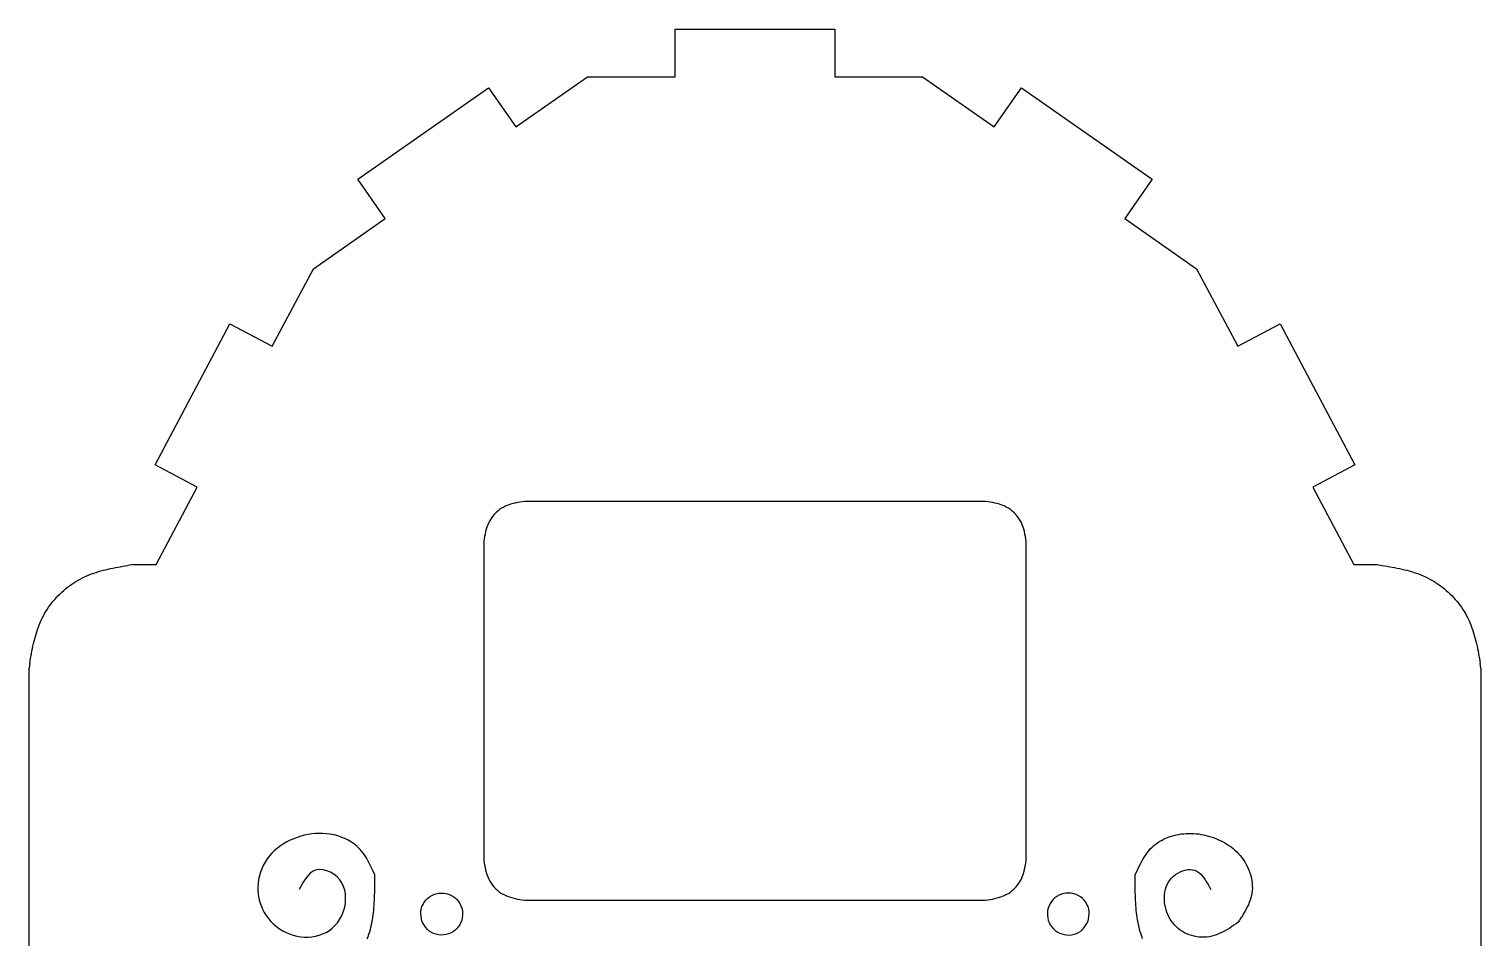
# Model space of a CAD drawing. Extents: x -3475 to 3475, y -2114 to 2114.
# Drawn here: x -3433 to -2558, y 587 to 1135 of the extents above; entities that cross this region are included whole.
import ezdxf

# ---------------------------------------------------------------- set-up
doc = ezdxf.new("R2010")
doc.units = 0
doc.header["$MEASUREMENT"] = 0
doc.layers.get('0').update_dxf_attribs({"linetype": 'CONTINUOUS'})

msp = doc.modelspace()

# ---------------------------------------------------------------- linework, layer by layer
for p, q in [((-3043.22, 1135.12), (-2947.06, 1135.12)), ((-3043.22, 1106.27), (-3043.22, 1135.12)), ((-2947.06, 1135.12), (-2947.06, 1106.27)), ((-3139.24, 1076.13), (-3096.01, 1106.37)), ((-3096.01, 1106.37), (-3043.22, 1106.27)), ((-2947.06, 1106.27), (-2894.26, 1106.37)), ((-2894.26, 1106.37), (-2851.03, 1076.13)), ((-3234.56, 1044.6), (-3155.79, 1099.76)), ((-3155.79, 1099.76), (-3139.24, 1076.13)), ((-2851.03, 1076.13), (-2834.48, 1099.76)), ((-2834.48, 1099.76), (-2755.72, 1044.6)), ((-3218.01, 1020.98), (-3234.56, 1044.6)), ((-2755.72, 1044.6), (-2772.26, 1020.98)), ((-3261.3, 990.61), (-3218.01, 1020.98)), ((-2772.26, 1020.98), (-2728.97, 990.61)), ((-3286.1, 943.88), (-3261.3, 990.61)), ((-2728.97, 990.61), (-2704.17, 943.88)), ((-3356.71, 872.52), (-3311.57, 957.42)), ((-3311.57, 957.42), (-3286.1, 943.88)), ((-2704.17, 943.88), (-2678.7, 957.42)), ((-2678.7, 957.42), (-2633.56, 872.52)), ((-3331.24, 858.97), (-3356.71, 872.52)), ((-2633.56, 872.52), (-2659.03, 858.97)), ((-3356.07, 812.28), (-3331.24, 858.97)), ((-2659.03, 858.97), (-2634.2, 812.28)), ((-3141.14, 849.06), (-3142.53, 848.66)), ((-3139.72, 849.4), (-3141.14, 849.06)), ((-3138.28, 849.69), (-3139.72, 849.4)), ((-3136.84, 849.95), (-3138.28, 849.69)), ((-3135.38, 850.19), (-3136.84, 849.95)), ((-3133.92, 850.42), (-3135.38, 850.19)), ((-2856.35, 850.42), (-3133.92, 850.42)), ((-2854.89, 850.19), (-2856.35, 850.42)), ((-2853.43, 849.95), (-2854.89, 850.19)), ((-2851.98, 849.69), (-2853.43, 849.95)), ((-2850.55, 849.4), (-2851.98, 849.69)), ((-2849.13, 849.06), (-2850.55, 849.4)), ((-2847.73, 848.66), (-2849.13, 849.06)), ((-3154.19, 840.17), (-3154.97, 838.94)), ((-3153.32, 841.36), (-3154.19, 840.17)), ((-3152.36, 842.49), (-3153.32, 841.36)), ((-3151.32, 843.55), (-3152.36, 842.49)), ((-3150.22, 844.55), (-3151.32, 843.55)), ((-3149.05, 845.46), (-3150.22, 844.55)), ((-3147.82, 846.28), (-3149.05, 845.46)), ((-3146.55, 847.02), (-3147.82, 846.28)), ((-3145.25, 847.65), (-3146.55, 847.02)), ((-3143.9, 848.2), (-3145.25, 847.65)), ((-3142.53, 848.66), (-3143.9, 848.2)), ((-2846.36, 848.2), (-2847.73, 848.66)), ((-2845.02, 847.65), (-2846.36, 848.2)), ((-2843.71, 847.02), (-2845.02, 847.65)), ((-2842.44, 846.28), (-2843.71, 847.02)), ((-2841.22, 845.46), (-2842.44, 846.28)), ((-2840.05, 844.54), (-2841.22, 845.46)), ((-2838.95, 843.55), (-2840.05, 844.54)), ((-2837.91, 842.49), (-2838.95, 843.55)), ((-2836.95, 841.36), (-2837.91, 842.49)), ((-2836.08, 840.17), (-2836.95, 841.36)), ((-2835.3, 838.94), (-2836.08, 840.17)), ((-3157.51, 832.17), (-3157.82, 830.74)), ((-3157.15, 833.58), (-3157.51, 832.17)), ((-3156.72, 834.97), (-3157.15, 833.58)), ((-3156.23, 836.33), (-3156.72, 834.97)), ((-3155.64, 837.65), (-3156.23, 836.33)), ((-3154.97, 838.94), (-3155.64, 837.65)), ((-2834.62, 837.65), (-2835.3, 838.94)), ((-2834.04, 836.33), (-2834.62, 837.65)), ((-2833.54, 834.97), (-2834.04, 836.33)), ((-2833.12, 833.58), (-2833.54, 834.97)), ((-2832.76, 832.17), (-2833.12, 833.58)), ((-2832.44, 830.74), (-2832.76, 832.17)), ((-3158.36, 827.84), (-3158.6, 826.37)), ((-3158.6, 826.37), (-3158.6, 634.06)), ((-3158.1, 829.29), (-3158.36, 827.84)), ((-3157.82, 830.74), (-3158.1, 829.29)), ((-2832.16, 829.29), (-2832.44, 830.74)), ((-2831.91, 827.84), (-2832.16, 829.29)), ((-2831.67, 826.37), (-2831.91, 827.84)), ((-2831.67, 634.06), (-2831.67, 826.37)), ((-3399.16, 804.95), (-3397.8, 805.56)), ((-3397.8, 805.56), (-3396.43, 806.12)), ((-3396.43, 806.12), (-3395.05, 806.66)), ((-3395.05, 806.66), (-3393.65, 807.16)), ((-3393.65, 807.16), (-3392.24, 807.63)), ((-3392.24, 807.63), (-3390.82, 808.07)), ((-3390.82, 808.07), (-3389.39, 808.48)), ((-3389.39, 808.48), (-3387.95, 808.87)), ((-3387.95, 808.87), (-3386.5, 809.23)), ((-3386.5, 809.23), (-3385.04, 809.58)), ((-3385.04, 809.58), (-3383.58, 809.9)), ((-3383.58, 809.9), (-3382.11, 810.21)), ((-3382.11, 810.21), (-3380.63, 810.5)), ((-3380.63, 810.5), (-3379.14, 810.78)), ((-3379.14, 810.78), (-3377.66, 811.05)), ((-3377.66, 811.05), (-3376.16, 811.31)), ((-3376.16, 811.31), (-3374.67, 811.56)), ((-3374.67, 811.56), (-3373.17, 811.8)), ((-3370.18, 812.28), (-3373.17, 811.8)), ((-3370.18, 812.28), (-3356.07, 812.28)), ((-2634.2, 812.28), (-2620.09, 812.28)), ((-2620.09, 812.28), (-2617.09, 811.8)), ((-2617.09, 811.8), (-2615.6, 811.56)), ((-2615.6, 811.56), (-2614.1, 811.31)), ((-2614.1, 811.31), (-2612.61, 811.05)), ((-2612.61, 811.05), (-2611.12, 810.78)), ((-2611.12, 810.78), (-2609.64, 810.5)), ((-2609.64, 810.5), (-2608.16, 810.21)), ((-2608.16, 810.21), (-2606.69, 809.9)), ((-2606.69, 809.9), (-2605.22, 809.58)), ((-2605.22, 809.58), (-2603.77, 809.23)), ((-2603.77, 809.23), (-2602.32, 808.87)), ((-2602.32, 808.87), (-2600.88, 808.48)), ((-2600.88, 808.48), (-2599.45, 808.07)), ((-2599.45, 808.07), (-2598.03, 807.63)), ((-2598.03, 807.63), (-2596.62, 807.16)), ((-2596.62, 807.16), (-2595.22, 806.66)), ((-2595.22, 806.66), (-2593.83, 806.12)), ((-2593.83, 806.12), (-2592.46, 805.55)), ((-2592.46, 805.55), (-2591.11, 804.95)), ((-3412.87, 795.74), (-3411.74, 796.75)), ((-3411.74, 796.75), (-3410.58, 797.74)), ((-3410.58, 797.74), (-3409.39, 798.69)), ((-3409.39, 798.69), (-3408.19, 799.61)), ((-3408.19, 799.61), (-3406.95, 800.49)), ((-3406.95, 800.49), (-3405.7, 801.33)), ((-3405.7, 801.33), (-3404.43, 802.13)), ((-3404.43, 802.13), (-3403.14, 802.9)), ((-3403.14, 802.9), (-3401.83, 803.62)), ((-3401.83, 803.62), (-3400.5, 804.31)), ((-3400.5, 804.31), (-3399.16, 804.95)), ((-2591.11, 804.95), (-2589.77, 804.31)), ((-2589.77, 804.31), (-2588.44, 803.62)), ((-2588.44, 803.62), (-2587.13, 802.9)), ((-2587.13, 802.9), (-2585.84, 802.13)), ((-2585.84, 802.13), (-2584.57, 801.33)), ((-2584.57, 801.33), (-2583.31, 800.49)), ((-2583.31, 800.49), (-2582.08, 799.6)), ((-2582.08, 799.6), (-2580.87, 798.69)), ((-2580.87, 798.69), (-2579.69, 797.74)), ((-2579.69, 797.74), (-2578.53, 796.75)), ((-2578.53, 796.75), (-2577.39, 795.74)), ((-3420.85, 786.59), (-3419.97, 787.82)), ((-3419.97, 787.82), (-3419.06, 789.03)), ((-3419.06, 789.03), (-3418.11, 790.21)), ((-3418.11, 790.21), (-3417.12, 791.37)), ((-3417.12, 791.37), (-3416.1, 792.51)), ((-3416.1, 792.51), (-3415.06, 793.61)), ((-3415.06, 793.61), (-3413.98, 794.69)), ((-3413.98, 794.69), (-3412.87, 795.74)), ((-2577.39, 795.74), (-2576.29, 794.69)), ((-2576.29, 794.69), (-2575.21, 793.61)), ((-2575.21, 793.61), (-2574.16, 792.5)), ((-2574.16, 792.5), (-2573.15, 791.37)), ((-2573.15, 791.37), (-2572.16, 790.21)), ((-2572.16, 790.21), (-2571.21, 789.03)), ((-2571.21, 789.03), (-2570.29, 787.82)), ((-2570.29, 787.82), (-2569.41, 786.59)), ((-3425.92, 777.44), (-3425.32, 778.79)), ((-3425.32, 778.79), (-3424.68, 780.13)), ((-3424.68, 780.13), (-3423.99, 781.46)), ((-3423.99, 781.46), (-3423.27, 782.77)), ((-3423.27, 782.77), (-3422.5, 784.06)), ((-3422.5, 784.06), (-3421.7, 785.33)), ((-3421.7, 785.33), (-3420.85, 786.59)), ((-2569.41, 786.59), (-2568.57, 785.33)), ((-2568.57, 785.33), (-2567.77, 784.06)), ((-2567.77, 784.06), (-2567, 782.77)), ((-2567, 782.77), (-2566.27, 781.46)), ((-2566.27, 781.46), (-2565.59, 780.13)), ((-2565.59, 780.13), (-2564.95, 778.79)), ((-2564.95, 778.79), (-2564.34, 777.44)), ((-3428.85, 769.02), (-3428.43, 770.45)), ((-3428.43, 770.45), (-3427.99, 771.87)), ((-3427.99, 771.87), (-3427.52, 773.28)), ((-3427.52, 773.28), (-3427.02, 774.68)), ((-3427.02, 774.68), (-3426.49, 776.07)), ((-3426.49, 776.07), (-3425.92, 777.44)), ((-2564.34, 777.44), (-2563.78, 776.06)), ((-2563.78, 776.06), (-2563.24, 774.68)), ((-2563.24, 774.68), (-2562.74, 773.28)), ((-2562.74, 773.28), (-2562.27, 771.87)), ((-2562.27, 771.87), (-2561.83, 770.45)), ((-2561.83, 770.45), (-2561.42, 769.02)), ((-3430.87, 760.26), (-3430.58, 761.74)), ((-3430.58, 761.74), (-3430.27, 763.21)), ((-3430.27, 763.21), (-3429.95, 764.68)), ((-3429.95, 764.68), (-3429.6, 766.13)), ((-3429.6, 766.13), (-3429.24, 767.58)), ((-3429.24, 767.58), (-3428.85, 769.02)), ((-2561.42, 769.02), (-2561.03, 767.58)), ((-2561.03, 767.58), (-2560.66, 766.13)), ((-2560.66, 766.13), (-2560.32, 764.67)), ((-2560.32, 764.67), (-2559.99, 763.21)), ((-2559.99, 763.21), (-2559.69, 761.74)), ((-2559.69, 761.74), (-2559.39, 760.26)), ((-3432.17, 752.81), (-3432.65, 749.81)), ((-3432.17, 752.81), (-3431.93, 754.3)), ((-3431.93, 754.3), (-3431.68, 755.8)), ((-3431.68, 755.8), (-3431.42, 757.29)), ((-3431.42, 757.29), (-3431.15, 758.78)), ((-3431.15, 758.78), (-3430.87, 760.26)), ((-2559.39, 760.26), (-2559.12, 758.78)), ((-2559.12, 758.78), (-2558.85, 757.29)), ((-2558.85, 757.29), (-2558.59, 755.8)), ((-2558.59, 755.8), (-2558.34, 754.3)), ((-2558.34, 754.3), (-2558.1, 752.81)), ((-2557.62, 749.81), (-2558.1, 752.81)), ((-3432.65, 124.43), (-3432.65, 749.81)), ((-2557.62, 749.81), (-2557.62, 124.43)), ((-3271.02, 647.9), (-3273.15, 647.09)), ((-3268.86, 648.6), (-3271.02, 647.9)), ((-3266.68, 649.18), (-3268.86, 648.6)), ((-3264.48, 649.65), (-3266.68, 649.18)), ((-3262.26, 650), (-3264.48, 649.65)), ((-3260.03, 650.22), (-3262.26, 650)), ((-3257.79, 650.32), (-3260.03, 650.22)), ((-3255.55, 650.29), (-3257.79, 650.32)), ((-3253.31, 650.12), (-3255.55, 650.29)), ((-3251.07, 649.82), (-3253.31, 650.12)), ((-3248.84, 649.38), (-3251.07, 649.82)), ((-3246.64, 648.8), (-3248.84, 649.38)), ((-3244.47, 648.07), (-3246.64, 648.8)), ((-3242.37, 647.21), (-3244.47, 648.07)), ((-2748.44, 646.97), (-2747.04, 647.59)), ((-2747.04, 647.59), (-2745.62, 648.14)), ((-2745.62, 648.14), (-2744.17, 648.63)), ((-2744.17, 648.63), (-2742.7, 649.06)), ((-2742.7, 649.06), (-2741.22, 649.43)), ((-2741.22, 649.43), (-2739.72, 649.73)), ((-2739.72, 649.73), (-2738.22, 649.97)), ((-2738.22, 649.97), (-2736.72, 650.14)), ((-2736.72, 650.14), (-2735.22, 650.26)), ((-2735.22, 650.26), (-2733.71, 650.31)), ((-2733.71, 650.31), (-2732.21, 650.31)), ((-2732.21, 650.31), (-2730.71, 650.24)), ((-2730.71, 650.24), (-2729.21, 650.12)), ((-2729.21, 650.12), (-2727.71, 649.95)), ((-2727.71, 649.95), (-2726.23, 649.72)), ((-2726.23, 649.72), (-2724.75, 649.44)), ((-2724.75, 649.44), (-2723.27, 649.1)), ((-2723.27, 649.1), (-2721.81, 648.71)), ((-2721.81, 648.71), (-2720.36, 648.28)), ((-2720.36, 648.28), (-2718.92, 647.79)), ((-2718.92, 647.79), (-2717.5, 647.26)), ((-3284.66, 639.94), (-3286.27, 638.37)), ((-3282.94, 641.41), (-3284.66, 639.94)), ((-3281.13, 642.76), (-3282.94, 641.41)), ((-3279.23, 644.01), (-3281.13, 642.76)), ((-3277.26, 645.15), (-3279.23, 644.01)), ((-3275.23, 646.18), (-3277.26, 645.15)), ((-3273.15, 647.09), (-3275.23, 646.18)), ((-3240.33, 646.21), (-3242.37, 647.21)), ((-3238.39, 645.08), (-3240.33, 646.21)), ((-3236.56, 643.81), (-3238.39, 645.08)), ((-3234.86, 642.4), (-3236.56, 643.81)), ((-3233.29, 640.86), (-3234.86, 642.4)), ((-3231.87, 639.19), (-3233.29, 640.86)), ((-3230.57, 637.42), (-3231.87, 639.19)), ((-2758.79, 638.68), (-2757.87, 639.83)), ((-2757.87, 639.83), (-2756.9, 640.93)), ((-2756.9, 640.93), (-2755.87, 641.98)), ((-2755.87, 641.98), (-2754.77, 642.96)), ((-2754.77, 642.96), (-2753.6, 643.88)), ((-2753.6, 643.88), (-2752.38, 644.75)), ((-2752.38, 644.75), (-2751.11, 645.55)), ((-2751.11, 645.55), (-2749.8, 646.29)), ((-2749.8, 646.29), (-2748.44, 646.97)), ((-2717.5, 647.26), (-2716.1, 646.67)), ((-2716.1, 646.67), (-2714.72, 646.04)), ((-2714.72, 646.04), (-2713.36, 645.35)), ((-2713.36, 645.35), (-2712.03, 644.62)), ((-2712.03, 644.62), (-2710.73, 643.84)), ((-2710.73, 643.84), (-2709.47, 643)), ((-2709.47, 643), (-2708.24, 642.12)), ((-2708.24, 642.12), (-2707.04, 641.18)), ((-2707.04, 641.18), (-2705.89, 640.2)), ((-2705.89, 640.2), (-2704.78, 639.16)), ((-2704.78, 639.16), (-2703.72, 638.08)), ((-3291.47, 631.03), (-3292.42, 628.97)), ((-3290.37, 633.01), (-3291.47, 631.03)), ((-3289.14, 634.91), (-3290.37, 633.01)), ((-3287.77, 636.69), (-3289.14, 634.91)), ((-3286.27, 638.37), (-3287.77, 636.69)), ((-3229.37, 635.56), (-3230.57, 637.42)), ((-3228.25, 633.62), (-3229.37, 635.56)), ((-3227.2, 631.62), (-3228.25, 633.62)), ((-3226.21, 629.57), (-3227.2, 631.62)), ((-3158.6, 634.06), (-3158.36, 632.6)), ((-3158.36, 632.6), (-3158.1, 631.15)), ((-3158.1, 631.15), (-3157.82, 629.7)), ((-2832.44, 629.7), (-2832.16, 631.15)), ((-2832.16, 631.15), (-2831.91, 632.6)), ((-2831.91, 632.6), (-2831.67, 634.06)), ((-2764.05, 629.59), (-2763.39, 630.97)), ((-2763.39, 630.97), (-2762.7, 632.33)), ((-2762.7, 632.33), (-2761.99, 633.66)), ((-2761.99, 633.66), (-2761.25, 634.97)), ((-2761.25, 634.97), (-2760.47, 636.25)), ((-2760.47, 636.25), (-2759.66, 637.48)), ((-2759.66, 637.48), (-2758.79, 638.68)), ((-2703.72, 638.08), (-2702.71, 636.94)), ((-2702.71, 636.94), (-2701.76, 635.75)), ((-2701.76, 635.75), (-2700.85, 634.51)), ((-2700.85, 634.51), (-2700.01, 633.22)), ((-2700.01, 633.22), (-2699.23, 631.88)), ((-2699.23, 631.88), (-2698.51, 630.51)), ((-2698.51, 630.51), (-2697.85, 629.1)), ((-3294.33, 622.43), (-3294.65, 620.17)), ((-3293.85, 624.65), (-3294.33, 622.43)), ((-3293.21, 626.84), (-3293.85, 624.65)), ((-3292.42, 628.97), (-3293.21, 626.84)), ((-3266.05, 622.93), (-3267.35, 620.88)), ((-3264.66, 624.76), (-3266.05, 622.93)), ((-3263.14, 626.31), (-3264.66, 624.76)), ((-3261.47, 627.51), (-3263.14, 626.31)), ((-3259.61, 628.27), (-3261.47, 627.51)), ((-3257.55, 628.56), (-3259.61, 628.27)), ((-3255.35, 628.39), (-3257.55, 628.56)), ((-3253.11, 627.81), (-3255.35, 628.39)), ((-3250.9, 626.87), (-3253.11, 627.81)), ((-3248.81, 625.61), (-3250.9, 626.87)), ((-3246.93, 624.09), (-3248.81, 625.61)), ((-3245.34, 622.35), (-3246.93, 624.09)), ((-3244.07, 620.42), (-3245.34, 622.35)), ((-3225.24, 627.49), (-3226.21, 629.57)), ((-3224.3, 625.4), (-3225.24, 627.49)), ((-3224.29, 623.85), (-3224.3, 625.4)), ((-3224.29, 622.3), (-3224.29, 623.85)), ((-3224.28, 620.76), (-3224.29, 622.3)), ((-3157.82, 629.7), (-3157.51, 628.27)), ((-3157.51, 628.27), (-3157.15, 626.85)), ((-3157.15, 626.85), (-3156.72, 625.47)), ((-3156.72, 625.47), (-3156.23, 624.11)), ((-3156.23, 624.11), (-3155.64, 622.79)), ((-3155.64, 622.79), (-3154.97, 621.5)), ((-3154.97, 621.5), (-3154.19, 620.26)), ((-2836.08, 620.26), (-2835.3, 621.5)), ((-2835.3, 621.5), (-2834.62, 622.79)), ((-2834.62, 622.79), (-2834.04, 624.11)), ((-2834.04, 624.11), (-2833.54, 625.47)), ((-2833.54, 625.47), (-2833.12, 626.86)), ((-2833.12, 626.86), (-2832.76, 628.27)), ((-2832.76, 628.27), (-2832.44, 629.7)), ((-2765.98, 623.85), (-2765.97, 625.4)), ((-2765.98, 622.3), (-2765.98, 623.85)), ((-2765.98, 620.76), (-2765.98, 622.3)), ((-2765.97, 625.4), (-2765.34, 626.8)), ((-2765.34, 626.8), (-2764.7, 628.2)), ((-2764.7, 628.2), (-2764.05, 629.59)), ((-2745.94, 620.86), (-2745.08, 622.15)), ((-2745.08, 622.15), (-2744.07, 623.35)), ((-2744.07, 623.35), (-2742.92, 624.47)), ((-2742.92, 624.47), (-2741.64, 625.48)), ((-2741.64, 625.48), (-2740.27, 626.37)), ((-2740.27, 626.37), (-2738.82, 627.14)), ((-2738.82, 627.14), (-2737.33, 627.75)), ((-2737.33, 627.75), (-2735.82, 628.2)), ((-2735.82, 628.2), (-2734.32, 628.48)), ((-2734.32, 628.48), (-2732.85, 628.56)), ((-2732.85, 628.56), (-2731.44, 628.44)), ((-2731.44, 628.44), (-2730.11, 628.1)), ((-2730.11, 628.1), (-2728.88, 627.55)), ((-2728.88, 627.55), (-2727.73, 626.8)), ((-2727.73, 626.8), (-2726.66, 625.88)), ((-2726.66, 625.88), (-2725.65, 624.81)), ((-2725.65, 624.81), (-2724.7, 623.61)), ((-2724.7, 623.61), (-2723.8, 622.31)), ((-2723.8, 622.31), (-2722.93, 620.91)), ((-2697.85, 629.1), (-2697.27, 627.66)), ((-2697.27, 627.66), (-2696.76, 626.2)), ((-2696.76, 626.2), (-2696.33, 624.72)), ((-2696.33, 624.72), (-2695.97, 623.23)), ((-2695.97, 623.23), (-2695.7, 621.73)), ((-2695.7, 621.73), (-2695.51, 620.23)), ((-3294.65, 620.17), (-3294.78, 617.9)), ((-3294.78, 617.9), (-3294.75, 615.64)), ((-3294.75, 615.64), (-3294.53, 613.38)), ((-3294.53, 613.38), (-3294.13, 611.15)), ((-3268.59, 618.69), (-3269.79, 616.43)), ((-3267.35, 620.88), (-3268.59, 618.69)), ((-3243.09, 618.35), (-3244.07, 620.42)), ((-3242.4, 616.16), (-3243.09, 618.35)), ((-3241.98, 613.89), (-3242.4, 616.16)), ((-3241.83, 611.58), (-3241.98, 613.89)), ((-3224.42, 611.53), (-3224.37, 613.06)), ((-3224.37, 613.06), (-3224.34, 614.59)), ((-3224.34, 614.59), (-3224.31, 616.13)), ((-3224.31, 616.13), (-3224.29, 617.67)), ((-3224.29, 619.21), (-3224.28, 620.76)), ((-3224.29, 617.67), (-3224.29, 619.21)), ((-3191.26, 612.01), (-3189.99, 612.8)), ((-3189.99, 612.8), (-3188.64, 613.44)), ((-3188.64, 613.44), (-3187.22, 613.91)), ((-3187.22, 613.91), (-3185.75, 614.21)), ((-3185.75, 614.21), (-3184.25, 614.33)), ((-3184.25, 614.33), (-3182.75, 614.28)), ((-3182.75, 614.28), (-3181.27, 614.05)), ((-3181.27, 614.05), (-3179.83, 613.65)), ((-3179.83, 613.65), (-3178.44, 613.07)), ((-3178.44, 613.07), (-3177.13, 612.34)), ((-3154.19, 620.26), (-3153.32, 619.08)), ((-3153.32, 619.08), (-3152.36, 617.95)), ((-3152.36, 617.95), (-3151.32, 616.88)), ((-3151.32, 616.88), (-3150.22, 615.89)), ((-3150.22, 615.89), (-3149.05, 614.98)), ((-3149.05, 614.98), (-3147.82, 614.16)), ((-3147.82, 614.16), (-3146.55, 613.42)), ((-3146.55, 613.42), (-3145.25, 612.79)), ((-3145.25, 612.79), (-3143.9, 612.24)), ((-2846.36, 612.24), (-2845.02, 612.79)), ((-2845.02, 612.79), (-2843.71, 613.42)), ((-2843.71, 613.42), (-2842.44, 614.16)), ((-2842.44, 614.16), (-2841.22, 614.98)), ((-2841.22, 614.98), (-2840.05, 615.89)), ((-2840.05, 615.89), (-2838.95, 616.89)), ((-2838.95, 616.89), (-2837.91, 617.95)), ((-2837.91, 617.95), (-2836.95, 619.08)), ((-2836.95, 619.08), (-2836.08, 620.26)), ((-2811.82, 613.07), (-2813.13, 612.34)), ((-2810.44, 613.65), (-2811.82, 613.07)), ((-2809, 614.05), (-2810.44, 613.65)), ((-2807.51, 614.28), (-2809, 614.05)), ((-2806.01, 614.33), (-2807.51, 614.28)), ((-2804.52, 614.21), (-2806.01, 614.33)), ((-2803.05, 613.91), (-2804.52, 614.21)), ((-2801.63, 613.45), (-2803.05, 613.91)), ((-2800.28, 612.81), (-2801.63, 613.45)), ((-2799.01, 612.02), (-2800.28, 612.81)), ((-2765.98, 619.21), (-2765.98, 620.76)), ((-2765.97, 617.67), (-2765.98, 619.21)), ((-2765.96, 616.13), (-2765.97, 617.67)), ((-2765.93, 614.59), (-2765.96, 616.13)), ((-2765.89, 613.06), (-2765.93, 614.59)), ((-2765.84, 611.53), (-2765.89, 613.06)), ((-2748.42, 612.01), (-2748.31, 613.57)), ((-2748.31, 613.57), (-2748.08, 615.11)), ((-2748.08, 615.11), (-2747.74, 616.62)), ((-2747.74, 616.62), (-2747.27, 618.08)), ((-2747.27, 618.08), (-2746.67, 619.5)), ((-2746.67, 619.5), (-2745.94, 620.86)), ((-2722.93, 620.91), (-2722.1, 619.46)), ((-2722.1, 619.46), (-2721.28, 617.95)), ((-2721.28, 617.95), (-2720.47, 616.43)), ((-2695.93, 612.87), (-2696.28, 611.45)), ((-2695.65, 614.31), (-2695.93, 612.87)), ((-2695.48, 615.76), (-2695.65, 614.31)), ((-2695.51, 620.23), (-2695.41, 618.73)), ((-2695.4, 617.24), (-2695.48, 615.76)), ((-2695.41, 618.73), (-2695.4, 617.24)), ((-3294.13, 611.15), (-3293.56, 608.95)), ((-3293.56, 608.95), (-3292.82, 606.8)), ((-3292.82, 606.8), (-3291.92, 604.72)), ((-3291.92, 604.72), (-3290.87, 602.7)), ((-3243.49, 602.44), (-3242.75, 604.64)), ((-3242.75, 604.64), (-3242.22, 606.92)), ((-3242.22, 606.92), (-3241.91, 609.24)), ((-3241.91, 609.24), (-3241.83, 611.58)), ((-3225.08, 602.5), (-3224.92, 603.99)), ((-3224.92, 603.99), (-3224.78, 605.48)), ((-3224.78, 605.48), (-3224.67, 606.99)), ((-3224.67, 606.99), (-3224.57, 608.5)), ((-3224.57, 608.5), (-3224.49, 610.01)), ((-3224.49, 610.01), (-3224.42, 611.53)), ((-3196.48, 603.28), (-3196.27, 604.73)), ((-3196.27, 604.73), (-3195.84, 606.15)), ((-3195.84, 606.15), (-3195.21, 607.52)), ((-3195.21, 607.52), (-3194.42, 608.82)), ((-3194.42, 608.82), (-3193.49, 610.01)), ((-3193.49, 610.01), (-3192.43, 611.08)), ((-3192.43, 611.08), (-3191.26, 612.01)), ((-3177.13, 612.34), (-3175.92, 611.46)), ((-3175.92, 611.46), (-3174.83, 610.44)), ((-3174.83, 610.44), (-3173.86, 609.29)), ((-3173.86, 609.29), (-3173.03, 608.04)), ((-3173.03, 608.04), (-3172.35, 606.7)), ((-3172.35, 606.7), (-3171.84, 605.3)), ((-3171.84, 605.3), (-3171.5, 603.84)), ((-3171.5, 603.84), (-3171.33, 602.34)), ((-3143.9, 612.24), (-3142.53, 611.78)), ((-3142.53, 611.78), (-3141.14, 611.38)), ((-3141.14, 611.38), (-3139.72, 611.04)), ((-3139.72, 611.04), (-3138.28, 610.75)), ((-3138.28, 610.75), (-3136.83, 610.49)), ((-3136.83, 610.49), (-3135.38, 610.25)), ((-3135.38, 610.25), (-3133.92, 610.02)), ((-3133.92, 610.02), (-2856.35, 610.02)), ((-2856.35, 610.02), (-2854.89, 610.25)), ((-2854.89, 610.25), (-2853.43, 610.49)), ((-2853.43, 610.49), (-2851.98, 610.75)), ((-2851.98, 610.75), (-2850.55, 611.04)), ((-2850.55, 611.04), (-2849.13, 611.38)), ((-2849.13, 611.38), (-2847.74, 611.78)), ((-2847.74, 611.78), (-2846.36, 612.24)), ((-2818.77, 603.83), (-2818.93, 602.34)), ((-2818.43, 605.29), (-2818.77, 603.83)), ((-2817.91, 606.7), (-2818.43, 605.29)), ((-2817.24, 608.04), (-2817.91, 606.7)), ((-2816.41, 609.29), (-2817.24, 608.04)), ((-2815.44, 610.44), (-2816.41, 609.29)), ((-2814.34, 611.46), (-2815.44, 610.44)), ((-2813.13, 612.34), (-2814.34, 611.46)), ((-2797.84, 611.08), (-2799.01, 612.02)), ((-2796.78, 610.01), (-2797.84, 611.08)), ((-2795.84, 608.82), (-2796.78, 610.01)), ((-2795.05, 607.53), (-2795.84, 608.82)), ((-2794.43, 606.16), (-2795.05, 607.53)), ((-2794, 604.73), (-2794.43, 606.16)), ((-2793.78, 603.28), (-2794, 604.73)), ((-2765.78, 610.01), (-2765.84, 611.53)), ((-2765.7, 608.5), (-2765.78, 610.01)), ((-2765.6, 606.99), (-2765.7, 608.5)), ((-2765.48, 605.48), (-2765.6, 606.99)), ((-2765.35, 603.99), (-2765.48, 605.48)), ((-2765.19, 602.5), (-2765.35, 603.99)), ((-2748.42, 610.44), (-2748.42, 612.01)), ((-2748.31, 608.87), (-2748.42, 610.44)), ((-2748.11, 607.32), (-2748.31, 608.87)), ((-2747.8, 605.78), (-2748.11, 607.32)), ((-2747.4, 604.27), (-2747.8, 605.78)), ((-2746.92, 602.8), (-2747.4, 604.27)), ((-2699.13, 604.61), (-2699.86, 603.27)), ((-2698.45, 605.95), (-2699.13, 604.61)), ((-2697.81, 607.3), (-2698.45, 605.95)), ((-2697.23, 608.67), (-2697.81, 607.3)), ((-2696.72, 610.05), (-2697.23, 608.67)), ((-2696.28, 611.45), (-2696.72, 610.05)), ((-3290.87, 602.7), (-3289.67, 600.78)), ((-3289.67, 600.78), (-3288.32, 598.94)), ((-3288.32, 598.94), (-3286.85, 597.22)), ((-3286.85, 597.22), (-3285.24, 595.62)), ((-3285.24, 595.62), (-3283.52, 594.15)), ((-3248.29, 594.75), (-3246.83, 596.47)), ((-3246.83, 596.47), (-3245.53, 598.34)), ((-3245.53, 598.34), (-3244.42, 600.34)), ((-3244.42, 600.34), (-3243.49, 602.44)), ((-3226.6, 593.77), (-3226.27, 595.2)), ((-3226.27, 595.2), (-3225.98, 596.64)), ((-3225.98, 596.64), (-3225.71, 598.09)), ((-3225.71, 598.09), (-3225.47, 599.55)), ((-3225.47, 599.55), (-3225.27, 601.02)), ((-3225.27, 601.02), (-3225.08, 602.5)), ((-3196.5, 601.81), (-3196.48, 603.28)), ((-3196.37, 600.33), (-3196.5, 601.81)), ((-3196.14, 598.85), (-3196.37, 600.33)), ((-3195.85, 597.36), (-3196.14, 598.85)), ((-3195.11, 596.03), (-3195.85, 597.36)), ((-3194.34, 594.75), (-3195.11, 596.03)), ((-3173.11, 595.18), (-3173.96, 593.94)), ((-3172.42, 596.5), (-3173.11, 595.18)), ((-3171.89, 597.91), (-3172.42, 596.5)), ((-3171.52, 599.36), (-3171.89, 597.91)), ((-3171.34, 600.85), (-3171.52, 599.36)), ((-3171.33, 602.34), (-3171.34, 600.85)), ((-2818.93, 602.34), (-2818.93, 600.84)), ((-2818.93, 600.84), (-2818.74, 599.36)), ((-2818.74, 599.36), (-2818.38, 597.9)), ((-2818.38, 597.9), (-2817.85, 596.5)), ((-2817.85, 596.5), (-2817.15, 595.17)), ((-2817.15, 595.17), (-2816.31, 593.94)), ((-2795.93, 594.75), (-2795.15, 596.04)), ((-2795.15, 596.04), (-2794.41, 597.36)), ((-2794.41, 597.36), (-2794.13, 598.85)), ((-2794.13, 598.85), (-2793.89, 600.34)), ((-2793.89, 600.34), (-2793.76, 601.81)), ((-2793.76, 601.81), (-2793.78, 603.28)), ((-2765, 601.02), (-2765.19, 602.5)), ((-2764.79, 599.55), (-2765, 601.02)), ((-2764.56, 598.09), (-2764.79, 599.55)), ((-2764.29, 596.64), (-2764.56, 598.09)), ((-2763.99, 595.2), (-2764.29, 596.64)), ((-2763.67, 593.77), (-2763.99, 595.2)), ((-2746.34, 601.37), (-2746.92, 602.8)), ((-2745.67, 599.98), (-2746.34, 601.37)), ((-2744.93, 598.64), (-2745.67, 599.98)), ((-2744.1, 597.36), (-2744.93, 598.64)), ((-2743.19, 596.14), (-2744.1, 597.36)), ((-2742.2, 594.99), (-2743.19, 596.14)), ((-2705.19, 595.83), (-2706.48, 594.96)), ((-2703.91, 596.7), (-2705.19, 595.83)), ((-2703.07, 598.01), (-2703.91, 596.7)), ((-2702.24, 599.32), (-2703.07, 598.01)), ((-2701.42, 600.63), (-2702.24, 599.32)), ((-2700.63, 601.95), (-2701.42, 600.63)), ((-2699.86, 603.27), (-2700.63, 601.95)), ((-3283.52, 594.15), (-3281.69, 592.81)), ((-3281.69, 592.81), (-3279.76, 591.62)), ((-3279.76, 591.62), (-3277.75, 590.57)), ((-3277.75, 590.57), (-3275.66, 589.69)), ((-3275.66, 589.69), (-3273.51, 588.96)), ((-3273.51, 588.96), (-3271.3, 588.41)), ((-3271.3, 588.41), (-3269.05, 588.03)), ((-3269.05, 588.03), (-3266.77, 587.83)), ((-3266.77, 587.83), (-3264.47, 587.82)), ((-3264.47, 587.82), (-3262.19, 588)), ((-3262.19, 588), (-3259.94, 588.37)), ((-3259.94, 588.37), (-3257.74, 588.94)), ((-3257.74, 588.94), (-3255.61, 589.7)), ((-3255.61, 589.7), (-3253.58, 590.66)), ((-3253.58, 590.66), (-3251.67, 591.83)), ((-3251.67, 591.83), (-3249.91, 593.2)), ((-3249.91, 593.2), (-3248.29, 594.75)), ((-3228.77, 586.82), (-3228.26, 588.18)), ((-3228.26, 588.18), (-3227.79, 589.56)), ((-3227.79, 589.56), (-3227.36, 590.95)), ((-3227.36, 590.95), (-3226.96, 592.35)), ((-3226.96, 592.35), (-3226.6, 593.77)), ((-3193.49, 593.53), (-3194.34, 594.75)), ((-3192.53, 592.41), (-3193.49, 593.53)), ((-3191.43, 591.44), (-3192.53, 592.41)), ((-3190.19, 590.63), (-3191.43, 591.44)), ((-3188.83, 589.98), (-3190.19, 590.63)), ((-3187.4, 589.49), (-3188.83, 589.98)), ((-3185.91, 589.18), (-3187.4, 589.49)), ((-3184.41, 589.04), (-3185.91, 589.18)), ((-3182.91, 589.08), (-3184.41, 589.04)), ((-3181.43, 589.29), (-3182.91, 589.08)), ((-3179.99, 589.67), (-3181.43, 589.29)), ((-3178.6, 590.22), (-3179.99, 589.67)), ((-3177.28, 590.94), (-3178.6, 590.22)), ((-3176.06, 591.81), (-3177.28, 590.94)), ((-3174.94, 592.81), (-3176.06, 591.81)), ((-3173.96, 593.94), (-3174.94, 592.81)), ((-2816.31, 593.94), (-2815.32, 592.81)), ((-2815.32, 592.81), (-2814.21, 591.8)), ((-2814.21, 591.8), (-2812.98, 590.94)), ((-2812.98, 590.94), (-2811.66, 590.22)), ((-2811.66, 590.22), (-2810.27, 589.67)), ((-2810.27, 589.67), (-2808.83, 589.29)), ((-2808.83, 589.29), (-2807.35, 589.08)), ((-2807.35, 589.08), (-2805.85, 589.04)), ((-2805.85, 589.04), (-2804.35, 589.18)), ((-2804.35, 589.18), (-2802.87, 589.5)), ((-2802.87, 589.5), (-2801.43, 589.98)), ((-2801.43, 589.98), (-2800.08, 590.63)), ((-2800.08, 590.63), (-2798.83, 591.44)), ((-2798.83, 591.44), (-2797.73, 592.42)), ((-2797.73, 592.42), (-2796.77, 593.53)), ((-2796.77, 593.53), (-2795.93, 594.75)), ((-2763.31, 592.35), (-2763.67, 593.77)), ((-2762.91, 590.95), (-2763.31, 592.35)), ((-2762.48, 589.56), (-2762.91, 590.95)), ((-2762.01, 588.18), (-2762.48, 589.56)), ((-2761.5, 586.82), (-2762.01, 588.18)), ((-2741.14, 593.9), (-2742.2, 594.99)), ((-2740.01, 592.9), (-2741.14, 593.9)), ((-2738.8, 591.98), (-2740.01, 592.9)), ((-2737.53, 591.14), (-2738.8, 591.98)), ((-2736.19, 590.39), (-2737.53, 591.14)), ((-2734.81, 589.73), (-2736.19, 590.39)), ((-2733.38, 589.17), (-2734.81, 589.73)), ((-2731.91, 588.69), (-2733.38, 589.17)), ((-2730.41, 588.31), (-2731.91, 588.69)), ((-2728.9, 588.02), (-2730.41, 588.31)), ((-2727.38, 587.83), (-2728.9, 588.02)), ((-2725.85, 587.74), (-2727.38, 587.83)), ((-2724.33, 587.74), (-2725.85, 587.74)), ((-2722.83, 587.83), (-2724.33, 587.74)), ((-2721.35, 588.03), (-2722.83, 587.83)), ((-2719.9, 588.33), (-2721.35, 588.03)), ((-2718.48, 588.71), (-2719.9, 588.33)), ((-2717.08, 589.18), (-2718.48, 588.71)), ((-2715.7, 589.72), (-2717.08, 589.18)), ((-2714.34, 590.32), (-2715.7, 589.72)), ((-2713, 590.99), (-2714.34, 590.32)), ((-2711.67, 591.71), (-2713, 590.99)), ((-2710.36, 592.47), (-2711.67, 591.71)), ((-2709.06, 593.27), (-2710.36, 592.47)), ((-2707.76, 594.1), (-2709.06, 593.27)), ((-2706.48, 594.96), (-2707.76, 594.1))]:
    msp.add_line(p, q)

doc.saveas('drawing.dxf')
